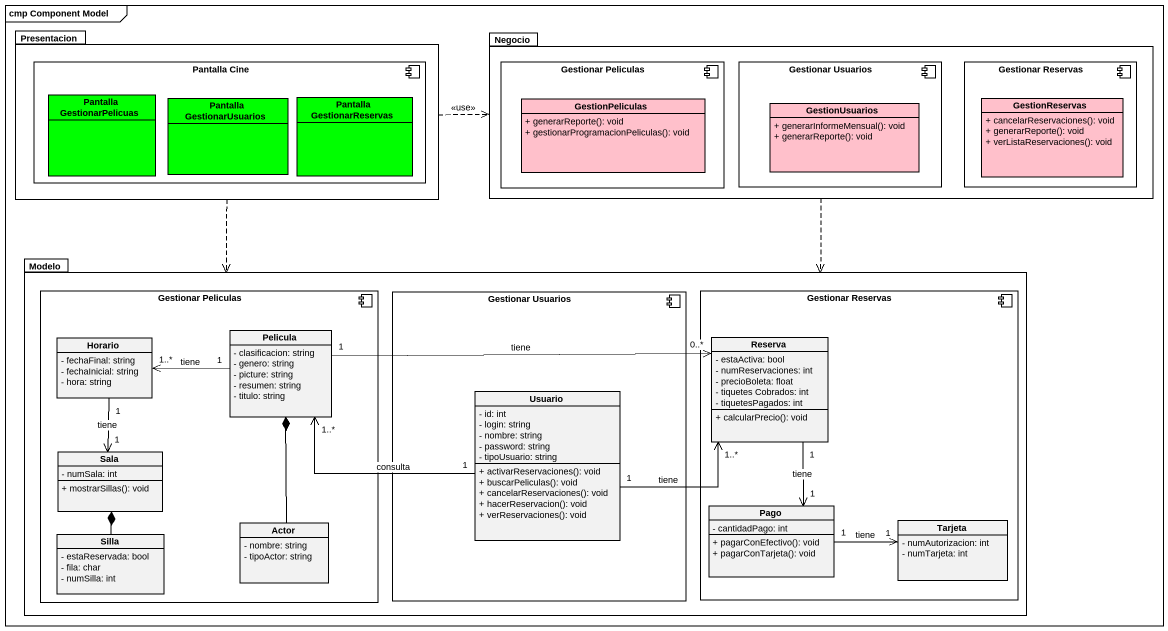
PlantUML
@startuml
mainframe cmp Component Model
hide circle
hide empty members
skinparam classAttributeIconSize 0
package Presentacion {
  component "Pantalla Cine" as Pantalla_Cine {
    class "Pantalla GestionarPelicuas" as Pantalla_GestionarPelicuas #00FF00
    class "Pantalla GestionarUsuarios" as Pantalla_GestionarUsuarios #00FF00
    class "Pantalla GestionarReservas" as Pantalla_GestionarReservas #00FF00
  }
}
package Negocio {
  component "Gestionar Peliculas" as Gestionar_Peliculas {
    class GestionPeliculas #FFC0CB {
      + generarReporte(): void
      + gestionarProgramacionPeliculas(): void
    }
  }
  component "Gestionar Usuarios" as Gestionar_Usuarios {
    class GestionUsuarios #FFC0CB {
      + generarInformeMensual(): void
      + generarReporte(): void
    }
  }
  component "Gestionar Reservas" as Gestionar_Reservas {
    class GestionReservas #FFC0CB {
      + cancelarReservaciones(): void
      + generarReporte(): void
      + verListaReservaciones(): void
    }
  }
}
package Modelo {
  component "Gestionar Peliculas" as Gestionar_Peliculas_2 {
    class Horario {
      - fechaFinal: string
      - fechaInicial: string
      - hora: string
    }
    class Pelicula {
      - clasificacion: string
      - genero: string
      - picture: string
      - resumen: string
      - titulo: string
    }
    class Sala {
      - numSala: int
      + mostrarSillas(): void
    }
    class Silla {
      - estaReservada: bool
      - fila: char
      - numSilla: int
    }
    class "Actor" as Actor_ {
      - nombre: string
      - tipoActor: string
    }
  }
  component "Gestionar Usuarios" as Gestionar_Usuarios_2 {
    class Usuario {
      - id: int
      - login: string
      - nombre: string
      - password: string
      - tipoUsuario: string
      + activarReservaciones(): void
      + buscarPeliculas(): void
      + cancelarReservaciones(): void
      + hacerReservacion(): void
      + verReservaciones(): void
    }
  }
  component "Gestionar Reservas" as Gestionar_Reservas_2 {
    class Reserva {
      - estaActiva: bool
      - numReservaciones: int
      - precioBoleta: float
      - tiquetes Cobrados: int
      - tiquetesPagados: int
      + calcularPrecio(): void
    }
    class Pago {
      - cantidadPago: int
      + pagarConEfectivo(): void
      + pagarConTarjeta(): void
    }
    class Tarjeta {
      - numAutorizacion: int
      - numTarjeta: int
    }
  }
}
Presentacion .right.> Negocio : <<use>>
Presentacion ..> Modelo
Negocio ..> Modelo
Horario "1" --> "1" Sala : tiene
Pelicula "1" -left-> "1..*" Horario : tiene
Pelicula "1" -right-> "0..*" Reserva : tiene
Reserva "1" --> "1" Pago : tiene
Usuario "1" -left-> "1..*" Pelicula : consulta
Usuario "1" -right-> "1..*" Reserva : tiene
Pago "1" -right-> "1" Tarjeta : tiene
Silla -up-* Sala
Actor_ -up-* Pelicula
@enduml
